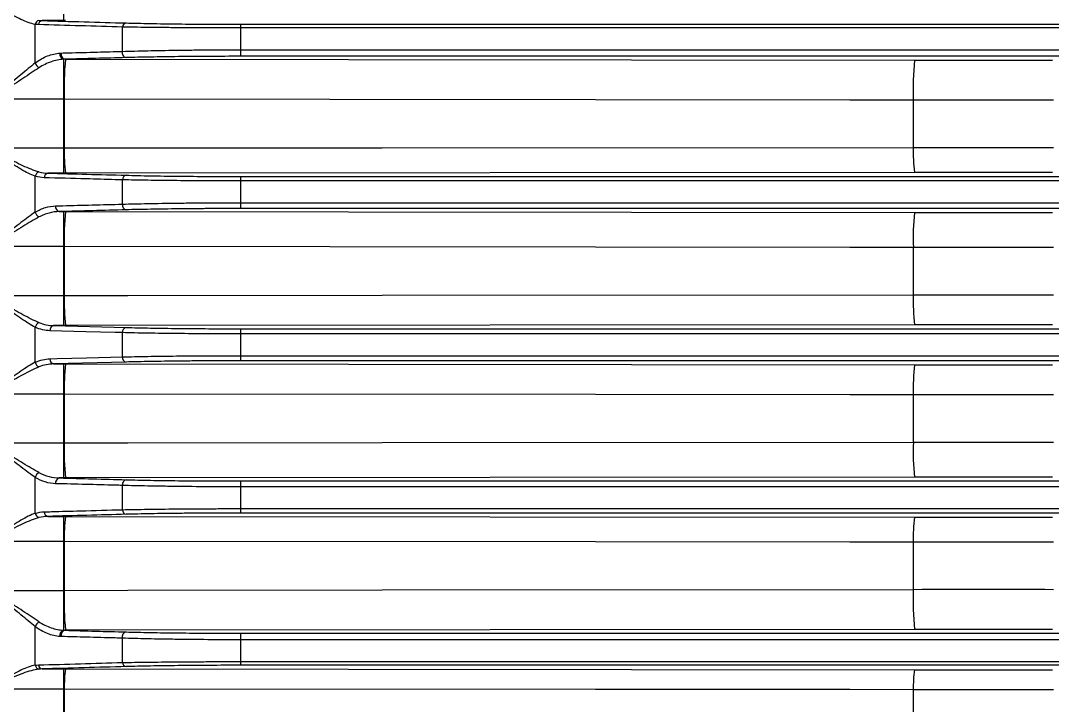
# Paper-space layout '_Back' of a CAD drawing. Header units: inches. Extents: x -13.8 to 10.2, y -6.3 to 9.3.
# Drawn here: x -5.75 to 0.41, y -2.16 to 1.94 of the extents above; entities that cross this region are included whole.
import ezdxf

# ---------------------------------------------------------------- set-up
doc = ezdxf.new("R2010")
doc.units = ezdxf.units.IN
doc.header["$MEASUREMENT"] = 0

psp = doc.layouts.new('_Back')

# ---------------------------------------------------------------- linework, layer by layer
at = {"color": 7, "linetype": 'Continuous', "lineweight": 25}
for p, q in [((-5.4972, 2.6124), (-5.4972, 1.9381)), ((-5.6663, 1.6853), (-5.6663, 1.9158)), ((-5.4972, 1.9381), (-5.6253, 1.9381)), ((-4.4384, 1.7247), (-4.4384, 1.9163)), ((-4.4384, 1.9163), (4.4384, 1.9163)), ((-5.1455, 1.7541), (-5.1455, 1.8997)), ((4.4384, 1.8942), (-4.4384, 1.8942)), ((-4.4384, 1.7639), (4.4384, 1.7639)), ((-5.4972, 1.7068), (-5.4972, 1.026)), ((-5.4862, 1.7071), (-0.4122, 1.7023)), ((4.4384, 1.7247), (-4.4384, 1.7247)), ((-5.4972, 1.4683), (-5.844, 1.4683)), ((-5.4928, 1.4683), (-5.4928, 1.1768)), ((-0.4188, 1.4622), (-0.4188, 1.1802)), ((-5.844, 1.1768), (-5.4972, 1.1768)), ((-5.6663, 0.7928), (-5.6663, 1.0075)), ((-5.4972, 1.026), (-5.591, 1.026)), ((-0.4122, 1.0308), (-5.4862, 1.026)), ((-4.4384, 0.8144), (-4.4384, 1.006)), ((-4.4384, 1.006), (4.4384, 1.006)), ((-5.1455, 0.8409), (-5.1455, 0.986)), ((4.4384, 0.9796), (-4.4384, 0.9796)), ((-4.4384, 0.8494), (4.4384, 0.8494)), ((4.4384, 0.8144), (-4.4384, 0.8144)), ((-5.5227, 0.7965), (-5.4972, 0.7965)), ((-5.4972, 0.7965), (-5.4972, 0.1146)), ((-5.4862, 0.7965), (-0.4122, 0.7918)), ((-5.4972, 0.587), (-5.844, 0.587)), ((-5.4928, 0.587), (-5.4928, 0.2947)), ((-0.4188, 0.5819), (-0.4188, 0.2989)), ((-5.844, 0.2947), (-5.4972, 0.2947)), ((-5.6663, -0.1047), (-5.6663, 0.1047)), ((-5.5568, 0.1146), (-5.1236, 0.1032)), ((-5.4972, 0.1146), (-5.5568, 0.1146)), ((-0.4122, 0.1192), (-5.4862, 0.1146)), ((-5.1455, -0.0725), (-5.1455, 0.0725)), ((-4.4384, -0.0958), (-4.4384, 0.0958)), ((-4.4384, 0.0958), (4.4384, 0.0958)), ((4.4384, 0.0651), (-4.4384, 0.0651)), ((-5.1236, -0.1032), (-5.5568, -0.1146)), ((-5.5568, -0.1146), (-5.4972, -0.1146)), ((-5.4972, -0.1146), (-5.4972, -0.7965)), ((-5.4862, -0.1146), (-0.4122, -0.1192)), ((-4.4384, -0.0651), (4.4384, -0.0651)), ((4.4384, -0.0958), (-4.4384, -0.0958)), ((-5.4972, -0.2947), (-5.844, -0.2947)), ((-5.4928, -0.2947), (-5.4928, -0.587)), ((-0.4188, -0.2989), (-0.4188, -0.5819)), ((-5.844, -0.587), (-5.4972, -0.587)), ((-5.6663, -1.0075), (-5.6663, -0.7928)), ((-5.4972, -0.7965), (-5.5227, -0.7965)), ((-0.4122, -0.7918), (-5.4862, -0.7965)), ((-5.1455, -0.986), (-5.1455, -0.8409)), ((-4.4384, -1.006), (-4.4384, -0.8144)), ((-4.4384, -0.8144), (4.4384, -0.8144)), ((4.4384, -0.8494), (-4.4384, -0.8494)), ((-4.4384, -0.9796), (4.4384, -0.9796)), ((-5.591, -1.026), (-5.4972, -1.026)), ((-5.4972, -1.026), (-5.4972, -1.7068)), ((-5.4862, -1.026), (-0.4122, -1.0308)), ((4.4384, -1.006), (-4.4384, -1.006)), ((-5.4972, -1.1768), (-5.844, -1.1768)), ((-5.4928, -1.1768), (-5.4928, -1.4683)), ((-0.4188, -1.1802), (-0.4188, -1.4622)), ((-5.844, -1.4683), (-5.4972, -1.4683)), ((-5.6663, -1.9158), (-5.6663, -1.6853)), ((-0.4122, -1.7023), (-5.4862, -1.7071)), ((-4.4384, -1.9163), (-4.4384, -1.7247)), ((-4.4384, -1.7247), (4.4384, -1.7247)), ((-5.1455, -1.8997), (-5.1455, -1.7541)), ((4.4384, -1.7639), (-4.4384, -1.7639)), ((-4.4384, -1.8942), (4.4384, -1.8942)), ((-5.6253, -1.9381), (-5.4972, -1.9381)), ((-5.4972, -1.9381), (-5.4972, -3.2765)), ((-5.4862, -1.9381), (-0.4122, -1.9431)), ((4.4384, -1.9163), (-4.4384, -1.9163)), ((-5.4972, -2.0594), (-5.844, -2.0594)), ((-5.4928, -2.0595), (-5.4928, -3.2769)), ((-0.4188, -2.0622), (-0.4188, -2.3129))]:
    psp.add_line(p, q, dxfattribs=at)
at = {"color": 7, "linetype": 'Continuous', "lineweight": 25, "flags": 128}
for points in [[(-0.4188, 1.4622), (-0.7985, 1.4626), (-2.3176, 1.4645), (-5.4928, 1.4683)], [(-5.4928, 1.1768), (-5.1131, 1.1771), (-3.594, 1.1781), (-0.4188, 1.1802)], [(-0.4188, 0.5819), (-0.7986, 0.5823), (-2.3176, 0.5838), (-5.4928, 0.587)], [(-5.4928, 0.2947), (-5.1131, 0.295), (-3.594, 0.2963), (-0.4188, 0.2989)], [(-5.1455, 0.0725), (-5.1893, 0.0736), (-5.3646, 0.0782), (-5.5787, 0.0839)], [(-5.5787, -0.0839), (-5.5349, -0.0827), (-5.3596, -0.0781), (-5.1455, -0.0725)], [(-0.4188, -0.2989), (-0.7986, -0.2986), (-2.3176, -0.2973), (-5.4928, -0.2947)], [(-5.4928, -0.587), (-5.1131, -0.5866), (-3.594, -0.5851), (-0.4188, -0.5819)], [(-0.4188, -1.1802), (-0.7985, -1.18), (-2.3176, -1.1789), (-5.4928, -1.1768)], [(-5.4928, -1.4683), (-5.1131, -1.4679), (-3.594, -1.466), (-0.4188, -1.4622)], [(-0.4188, -2.0622), (-0.7985, -2.062), (-2.3174, -2.0612), (-5.4928, -2.0595)]]:
    psp.add_lwpolyline(points, dxfattribs=at)
at = {"color": 7, "linetype": 'Continuous', "lineweight": 25}
for centre, radius, start, end in [((-5.6381, 1.9116), 0.0285, 102.73107, 171.38922), ((-5.6212, 1.9123), 0.0261, 99.0628, 175.64189), ((-5.1193, 1.8982), 0.0263, 99.43289, 176.73819), ((-5.4887, 1.7369), 0.0313, 166.61758, 254.20832), ((-5.4814, 1.7365), 0.0303, 164.73497, 256.02437), ((-5.1163, 1.7463), 0.0302, 165.17341, 256.03804), ((-5.616, 1.7004), 0.0525, 196.77629, 237.31948), ((-3.6149, 1.5357), 1.8792, 174.76503, 182.05394), ((1.4685, 1.5302), 1.8885, 174.77146, 182.06546), ((-4.4514, 1.1471), 1.0419, 178.36511, 186.67155), ((0.6082, 1.1509), 1.0274, 178.36783, 186.71504), ((-5.6329, 1.0015), 0.034, 109.80643, 169.88479), ((-5.5859, 0.9994), 0.0271, 100.99782, 181.39411), ((-5.1183, 0.9869), 0.0272, 101.15824, 181.88463), ((-5.5158, 0.825), 0.0293, 169.08099, 256.45523), ((-5.1167, 0.8354), 0.0293, 169.28718, 256.49068), ((-5.6219, 0.804), 0.0458, 194.1509, 240.586), ((-3.8541, 0.64), 1.6396, 174.52255, 181.85123), ((1.2241, 0.6351), 1.6437, 174.5278, 181.85377), ((-4.1426, 0.2542), 1.3508, 178.28276, 185.93374), ((0.9267, 0.2586), 1.3461, 178.28442, 185.94284), ((-5.6275, 0.0965), 0.0397, 115.22089, 168.02973), ((-5.5507, 0.087), 0.0282, 102.52209, 186.38397), ((-5.1174, 0.0757), 0.0282, 102.54504, 186.46824), ((-5.6275, -0.0965), 0.0397, 191.97027, 244.77911), ((-5.5507, -0.087), 0.0282, 173.61603, 257.47791), ((-4.1426, -0.2542), 1.3508, 174.06626, 181.71724), ((-5.1174, -0.0757), 0.0282, 173.53176, 257.45496), ((0.9267, -0.2586), 1.3461, 174.05716, 181.71558), ((-3.8541, -0.64), 1.6396, 178.14877, 185.47745), ((1.2241, -0.6351), 1.6437, 178.14623, 185.4722), ((-5.6219, -0.804), 0.0458, 119.414, 165.8491), ((-5.5158, -0.825), 0.0293, 103.54477, 190.91901), ((-5.1167, -0.8354), 0.0293, 103.50932, 190.71282), ((-5.1183, -0.9869), 0.0272, 178.11537, 258.84176), ((-5.6329, -1.0015), 0.034, 190.11521, 250.19357), ((-5.5859, -0.9994), 0.0271, 178.60589, 259.00218), ((-4.4514, -1.1471), 1.0419, 173.32845, 181.63489), ((0.6082, -1.1509), 1.0274, 173.28496, 181.63217), ((-3.6149, -1.5357), 1.8792, 177.94606, 185.23497), ((1.4685, -1.5302), 1.8885, 177.93454, 185.22854), ((-5.616, -1.7004), 0.0525, 122.68052, 163.22371), ((-5.4887, -1.7369), 0.0313, 105.79168, 193.38242), ((-5.4814, -1.7365), 0.0303, 103.97563, 195.26503), ((-5.1163, -1.7463), 0.0302, 103.96196, 194.82659), ((-5.1193, -1.8982), 0.0263, 183.26181, 260.56711), ((-5.6381, -1.9116), 0.0285, 188.61078, 257.26893), ((-5.6212, -1.9123), 0.0261, 184.35811, 260.9372), ((-4.7551, -2.0389), 0.738, 172.14869, 181.5978), ((0.2961, -2.0423), 0.7152, 172.02962, 181.59679)]:
    psp.add_arc(centre, radius, start, end, dxfattribs=at)
for points, knots in [([(-5.6663, 1.9158), (-5.6798, 1.9182), (-5.6936, 1.9221), (-5.7222, 1.9322), (-5.7369, 1.9384), (-5.767, 1.9528), (-5.7823, 1.9608), (-5.813, 1.9781), (-5.8284, 1.9874), (-5.844, 1.9972)], [0, 0, 0, 0, 0.25, 0.25, 0.5, 0.5, 0.75, 0.75, 1, 1, 1, 1]), ([(-5.1236, 1.9241), (-5.0792, 1.9229), (-5.031, 1.9218), (-4.953, 1.9204), (-4.9261, 1.9199), (-4.8842, 1.9193), (-4.8699, 1.9191), (-4.8411, 1.9187), (-4.8266, 1.9185), (-4.7534, 1.9177), (-4.6928, 1.9172), (-4.599, 1.9167), (-4.5671, 1.9165), (-4.5029, 1.9163), (-4.4707, 1.9163), (-4.4384, 1.9163)], [0, 0, 0, 0, 0.25, 0.25, 0.375, 0.375, 0.4375, 0.4375, 0.5, 0.5, 0.75, 0.75, 0.875, 0.875, 1, 1, 1, 1]), ([(-4.4384, 1.8942), (-4.4716, 1.8942), (-4.5047, 1.8942), (-4.5707, 1.8943), (-4.6035, 1.8944), (-4.7001, 1.8948), (-4.7624, 1.8952), (-4.8528, 1.8959), (-4.8826, 1.8961), (-4.9404, 1.8967), (-4.9683, 1.8971), (-5.0225, 1.8977), (-5.0487, 1.8981), (-5.0987, 1.8989), (-5.1226, 1.8993), (-5.1455, 1.8997)], [0, 0, 0, 0, 0.125, 0.125, 0.25, 0.25, 0.5, 0.5, 0.625, 0.625, 0.75, 0.75, 0.875, 0.875, 1, 1, 1, 1]), ([(-5.6663, 1.6853), (-5.6545, 1.6943), (-5.6424, 1.7022), (-5.6179, 1.7161), (-5.6055, 1.722), (-5.5685, 1.7366), (-5.5438, 1.7424), (-5.5191, 1.7441)], [0, 0, 0, 0, 0.25, 0.25, 0.5, 0.5, 1, 1, 1, 1]), ([(-5.5106, 1.7445), (-5.4963, 1.7449), (-5.482, 1.7453), (-5.4676, 1.7456), (-5.4102, 1.7471), (-5.3528, 1.7486), (-5.2954, 1.7501), (-5.2455, 1.7515), (-5.1955, 1.7528), (-5.1455, 1.7541)], [0, 0, 0, 0, 0.0015748, 0.0015748, 0.0015748, 0.007874, 0.007874, 0.007874, 0.01335208, 0.01335208, 0.01335208, 0.01335208]), ([(-5.1455, 1.7541), (-5.1225, 1.7548), (-5.0984, 1.7556), (-5.048, 1.757), (-5.0217, 1.7576), (-4.9407, 1.7595), (-4.8837, 1.7605), (-4.7933, 1.7618), (-4.7622, 1.7621), (-4.6993, 1.7628), (-4.6674, 1.763), (-4.6027, 1.7635), (-4.57, 1.7636), (-4.5044, 1.7639), (-4.4715, 1.7639), (-4.4384, 1.7639)], [0, 0, 0, 0, 0.125, 0.125, 0.25, 0.25, 0.5, 0.5, 0.625, 0.625, 0.75, 0.75, 0.875, 0.875, 1, 1, 1, 1]), ([(-5.6663, 1.6853), (-5.6798, 1.6745), (-5.6936, 1.6631), (-5.7222, 1.6396), (-5.7369, 1.6273), (-5.767, 1.6024), (-5.7823, 1.5897), (-5.813, 1.5645), (-5.8284, 1.552), (-5.844, 1.5394)], [0, 0, 0, 0, 0.25, 0.25, 0.5, 0.5, 0.75, 0.75, 1, 1, 1, 1]), ([(-5.4972, 1.7068), (-5.5219, 1.7053), (-5.5465, 1.7003), (-5.5835, 1.6878), (-5.5959, 1.6827), (-5.6204, 1.6708), (-5.6325, 1.664), (-5.6444, 1.6562)], [0, 0, 0, 0, 0.5, 0.5, 0.75, 0.75, 1, 1, 1, 1]), ([(-4.4384, 1.7247), (-4.5027, 1.7247), (-4.5659, 1.7245), (-4.6591, 1.724), (-4.6899, 1.7238), (-4.7357, 1.7234), (-4.7509, 1.7233), (-4.781, 1.723), (-4.7959, 1.7228), (-4.8691, 1.722), (-4.9246, 1.7212), (-5.0033, 1.7198), (-5.0288, 1.7193), (-5.0778, 1.7182), (-5.1012, 1.7176), (-5.1236, 1.717)], [0, 0, 0, 0, 0.25, 0.25, 0.375, 0.375, 0.4375, 0.4375, 0.5, 0.5, 0.75, 0.75, 0.875, 0.875, 1, 1, 1, 1]), ([(-5.6444, 1.6562), (-5.6595, 1.6463), (-5.6752, 1.6359), (-5.7074, 1.6144), (-5.7239, 1.6033), (-5.7747, 1.5695), (-5.8091, 1.5469), (-5.844, 1.5246)], [0, 0, 0, 0, 0.25, 0.25, 0.5, 0.5, 1, 1, 1, 1]), ([(-5.6444, 1.0335), (-5.6595, 1.0375), (-5.6752, 1.0428), (-5.7074, 1.0553), (-5.7239, 1.0625), (-5.7747, 1.0861), (-5.8091, 1.1042), (-5.844, 1.1237)], [0, 0, 0, 0, 0.25, 0.25, 0.5, 0.5, 1, 1, 1, 1]), ([(-5.6663, 1.0075), (-5.6798, 1.0122), (-5.6936, 1.0183), (-5.7222, 1.0325), (-5.7369, 1.0406), (-5.767, 1.0584), (-5.7823, 1.068), (-5.813, 1.0882), (-5.8284, 1.0987), (-5.844, 1.1097)], [0, 0, 0, 0, 0.25, 0.25, 0.5, 0.5, 0.75, 0.75, 1, 1, 1, 1]), ([(-5.1455, 0.986), (-5.16, 0.9864), (-5.1745, 0.9868), (-5.189, 0.9872), (-5.2469, 0.9888), (-5.3049, 0.9903), (-5.3628, 0.9919), (-5.4462, 0.9942), (-5.5296, 0.9965), (-5.613, 0.9988)], [0, 0, 0, 0, 0.0015748, 0.0015748, 0.0015748, 0.007874, 0.007874, 0.007874, 0.01694689, 0.01694689, 0.01694689, 0.01694689]), ([(-5.1236, 1.0136), (-5.0786, 1.0124), (-5.0299, 1.0113), (-4.9515, 1.0099), (-4.9244, 1.0095), (-4.8684, 1.0087), (-4.8394, 1.0083), (-4.7515, 1.0073), (-4.6911, 1.0069), (-4.5978, 1.0064), (-4.5662, 1.0062), (-4.5024, 1.0061), (-4.4705, 1.006), (-4.4384, 1.006)], [0, 0, 0, 0, 0.25, 0.25, 0.375, 0.375, 0.5, 0.5, 0.75, 0.75, 0.875, 0.875, 1, 1, 1, 1]), ([(-4.4384, 0.9796), (-4.4714, 0.9796), (-4.5043, 0.9797), (-4.5699, 0.9798), (-4.6024, 0.9799), (-4.6984, 0.9803), (-4.7605, 0.9807), (-4.851, 0.9816), (-4.8809, 0.9819), (-4.9387, 0.9825), (-4.9668, 0.9829), (-5.0212, 0.9837), (-5.0476, 0.9841), (-5.0981, 0.985), (-5.1223, 0.9855), (-5.1455, 0.986)], [0, 0, 0, 0, 0.125, 0.125, 0.25, 0.25, 0.5, 0.5, 0.625, 0.625, 0.75, 0.75, 0.875, 0.875, 1, 1, 1, 1]), ([(-5.6663, 0.7928), (-5.6565, 0.799), (-5.6465, 0.8043), (-5.6263, 0.8135), (-5.6162, 0.8173), (-5.5858, 0.8266), (-5.5653, 0.83), (-5.5446, 0.8305)], [0, 0, 0, 0, 0.25, 0.25, 0.5, 0.5, 1, 1, 1, 1]), ([(-5.5446, 0.8305), (-5.53, 0.8309), (-5.5155, 0.8313), (-5.5009, 0.8317), (-5.4426, 0.8332), (-5.3844, 0.8347), (-5.3261, 0.8362), (-5.2659, 0.8378), (-5.2057, 0.8393), (-5.1455, 0.8409)], [0, 0, 0, 0, 0.0015748, 0.0015748, 0.0015748, 0.007874, 0.007874, 0.007874, 0.01438061, 0.01438061, 0.01438061, 0.01438061]), ([(-5.1455, 0.8409), (-5.1223, 0.8416), (-5.098, 0.8422), (-5.0472, 0.8434), (-5.0209, 0.844), (-4.9397, 0.8456), (-4.8825, 0.8465), (-4.7921, 0.8475), (-4.7611, 0.8479), (-4.6983, 0.8484), (-4.6665, 0.8487), (-4.6021, 0.849), (-4.5695, 0.8492), (-4.5041, 0.8494), (-4.4713, 0.8494), (-4.4384, 0.8494)], [0, 0, 0, 0, 0.125, 0.125, 0.25, 0.25, 0.5, 0.5, 0.625, 0.625, 0.75, 0.75, 0.875, 0.875, 1, 1, 1, 1]), ([(-4.4384, 0.8144), (-4.5024, 0.8144), (-4.5653, 0.8143), (-4.6582, 0.8138), (-4.6889, 0.8136), (-4.7498, 0.8131), (-4.78, 0.8128), (-4.8679, 0.8119), (-4.9235, 0.8111), (-5.0024, 0.8097), (-5.028, 0.8092), (-5.0774, 0.8081), (-5.101, 0.8076), (-5.1236, 0.807)], [0, 0, 0, 0, 0.25, 0.25, 0.375, 0.375, 0.5, 0.5, 0.75, 0.75, 0.875, 0.875, 1, 1, 1, 1]), ([(-5.6663, 0.7928), (-5.6798, 0.7839), (-5.6936, 0.7741), (-5.7222, 0.7532), (-5.7369, 0.7421), (-5.767, 0.719), (-5.7823, 0.707), (-5.813, 0.683), (-5.8284, 0.6708), (-5.844, 0.6585)], [0, 0, 0, 0, 0.25, 0.25, 0.5, 0.5, 0.75, 0.75, 1, 1, 1, 1]), ([(-5.6444, 0.7641), (-5.6595, 0.756), (-5.6752, 0.7471), (-5.7074, 0.7282), (-5.7239, 0.7182), (-5.7747, 0.6871), (-5.8091, 0.6654), (-5.844, 0.6436)], [0, 0, 0, 0, 0.25, 0.25, 0.5, 0.5, 1, 1, 1, 1]), ([(-5.5227, 0.7965), (-5.5433, 0.796), (-5.5638, 0.7931), (-5.5942, 0.7851), (-5.6043, 0.7818), (-5.6245, 0.774), (-5.6345, 0.7694), (-5.6444, 0.7641)], [0, 0, 0, 0, 0.5, 0.5, 0.75, 0.75, 1, 1, 1, 1]), ([(-5.6444, 0.1324), (-5.6595, 0.1386), (-5.6752, 0.1458), (-5.7074, 0.1617), (-5.7239, 0.1704), (-5.7747, 0.1981), (-5.8091, 0.2182), (-5.844, 0.2392)], [0, 0, 0, 0, 0.25, 0.25, 0.5, 0.5, 1, 1, 1, 1]), ([(-5.6663, 0.1047), (-5.6798, 0.1117), (-5.6936, 0.1197), (-5.7222, 0.1375), (-5.7369, 0.1472), (-5.767, 0.168), (-5.7823, 0.1789), (-5.813, 0.2013), (-5.8284, 0.2128), (-5.844, 0.2245)], [0, 0, 0, 0, 0.25, 0.25, 0.5, 0.5, 0.75, 0.75, 1, 1, 1, 1]), ([(-5.6444, 0.1324), (-5.6301, 0.1266), (-5.6157, 0.1224), (-5.5865, 0.1165), (-5.5717, 0.1149), (-5.5568, 0.1146)], [0, 0, 0, 0, 0.5, 0.5, 1, 1, 1, 1]), ([(-5.5787, 0.0839), (-5.5937, 0.0843), (-5.6085, 0.0862), (-5.6377, 0.0931), (-5.6521, 0.098), (-5.6663, 0.1047)], [0, 0, 0, 0, 0.5, 0.5, 1, 1, 1, 1]), ([(-4.4384, 0.0651), (-4.4713, 0.0651), (-4.5041, 0.0651), (-4.5695, 0.0653), (-4.602, 0.0654), (-4.6977, 0.0659), (-4.7598, 0.0664), (-4.8503, 0.0673), (-4.8802, 0.0677), (-4.938, 0.0685), (-4.9661, 0.0689), (-5.0207, 0.0698), (-5.0472, 0.0703), (-5.0979, 0.0713), (-5.1222, 0.0719), (-5.1455, 0.0725)], [0, 0, 0, 0, 0.125, 0.125, 0.25, 0.25, 0.5, 0.5, 0.625, 0.625, 0.75, 0.75, 0.875, 0.875, 1, 1, 1, 1]), ([(-5.1236, 0.1032), (-5.0784, 0.102), (-5.0295, 0.101), (-4.9508, 0.0996), (-4.9237, 0.0992), (-4.8677, 0.0984), (-4.8387, 0.098), (-4.7508, 0.0971), (-4.6904, 0.0966), (-4.5974, 0.0961), (-4.5659, 0.096), (-4.5023, 0.0958), (-4.4704, 0.0958), (-4.4384, 0.0958)], [0, 0, 0, 0, 0.25, 0.25, 0.375, 0.375, 0.5, 0.5, 0.75, 0.75, 0.875, 0.875, 1, 1, 1, 1]), ([(-5.6663, -0.1047), (-5.6798, -0.1117), (-5.6936, -0.1197), (-5.7222, -0.1375), (-5.7369, -0.1472), (-5.767, -0.168), (-5.7823, -0.1789), (-5.813, -0.2013), (-5.8284, -0.2128), (-5.844, -0.2245)], [0, 0, 0, 0, 0.25, 0.25, 0.5, 0.5, 0.75, 0.75, 1, 1, 1, 1]), ([(-5.6663, -0.1047), (-5.6521, -0.098), (-5.6377, -0.0931), (-5.6085, -0.0862), (-5.5937, -0.0843), (-5.5787, -0.0839)], [0, 0, 0, 0, 0.5, 0.5, 1, 1, 1, 1]), ([(-5.5568, -0.1146), (-5.5717, -0.1149), (-5.5865, -0.1165), (-5.6157, -0.1224), (-5.6301, -0.1266), (-5.6444, -0.1324)], [0, 0, 0, 0, 0.5, 0.5, 1, 1, 1, 1]), ([(-5.1455, -0.0725), (-5.1222, -0.0719), (-5.0979, -0.0713), (-5.0471, -0.0703), (-5.0207, -0.0698), (-4.9395, -0.0684), (-4.8823, -0.0677), (-4.7919, -0.0667), (-4.7609, -0.0664), (-4.6981, -0.0659), (-4.6663, -0.0657), (-4.602, -0.0654), (-4.5694, -0.0653), (-4.5041, -0.0651), (-4.4713, -0.0651), (-4.4384, -0.0651)], [0, 0, 0, 0, 0.125, 0.125, 0.25, 0.25, 0.5, 0.5, 0.625, 0.625, 0.75, 0.75, 0.875, 0.875, 1, 1, 1, 1]), ([(-4.4384, -0.0958), (-4.5023, -0.0958), (-4.5652, -0.0959), (-4.658, -0.0964), (-4.6887, -0.0966), (-4.7495, -0.0971), (-4.7798, -0.0974), (-4.8677, -0.0983), (-4.9233, -0.0991), (-5.0023, -0.1005), (-5.0279, -0.101), (-5.0773, -0.1021), (-5.101, -0.1026), (-5.1236, -0.1032)], [0, 0, 0, 0, 0.25, 0.25, 0.375, 0.375, 0.5, 0.5, 0.75, 0.75, 0.875, 0.875, 1, 1, 1, 1]), ([(-5.6444, -0.1324), (-5.6595, -0.1386), (-5.6752, -0.1458), (-5.7074, -0.1617), (-5.7239, -0.1704), (-5.7747, -0.1981), (-5.8091, -0.2182), (-5.844, -0.2392)], [0, 0, 0, 0, 0.25, 0.25, 0.5, 0.5, 1, 1, 1, 1]), ([(-5.6444, -0.7641), (-5.6595, -0.756), (-5.6752, -0.7471), (-5.7074, -0.7282), (-5.7239, -0.7182), (-5.7747, -0.6871), (-5.8091, -0.6654), (-5.844, -0.6436)], [0, 0, 0, 0, 0.25, 0.25, 0.5, 0.5, 1, 1, 1, 1]), ([(-5.6663, -0.7928), (-5.6798, -0.7839), (-5.6936, -0.7741), (-5.7222, -0.7532), (-5.7369, -0.7421), (-5.767, -0.719), (-5.7823, -0.707), (-5.813, -0.683), (-5.8284, -0.6708), (-5.844, -0.6585)], [0, 0, 0, 0, 0.25, 0.25, 0.5, 0.5, 0.75, 0.75, 1, 1, 1, 1]), ([(-5.5446, -0.8305), (-5.5653, -0.83), (-5.586, -0.8265), (-5.6267, -0.814), (-5.6467, -0.8051), (-5.6663, -0.7928)], [0, 0, 0, 0, 0.5, 0.5, 1, 1, 1, 1]), ([(-5.6444, -0.7641), (-5.6247, -0.7747), (-5.6046, -0.7824), (-5.564, -0.793), (-5.5433, -0.796), (-5.5227, -0.7965)], [0, 0, 0, 0, 0.5, 0.5, 1, 1, 1, 1]), ([(-5.1455, -0.8409), (-5.1601, -0.8405), (-5.1746, -0.8401), (-5.1892, -0.8397), (-5.2475, -0.8382), (-5.3058, -0.8367), (-5.364, -0.8352), (-5.4242, -0.8336), (-5.4844, -0.8321), (-5.5446, -0.8305)], [0, 0, 0, 0, 0.0015748, 0.0015748, 0.0015748, 0.007874, 0.007874, 0.007874, 0.01438061, 0.01438061, 0.01438061, 0.01438061]), ([(-4.4384, -0.8494), (-4.4713, -0.8494), (-4.5042, -0.8494), (-4.5696, -0.8492), (-4.6021, -0.849), (-4.6979, -0.8485), (-4.76, -0.8479), (-4.8505, -0.8468), (-4.8804, -0.8464), (-4.9382, -0.8455), (-4.9663, -0.845), (-5.0209, -0.844), (-5.0473, -0.8434), (-5.098, -0.8422), (-5.1223, -0.8416), (-5.1455, -0.8409)], [0, 0, 0, 0, 0.125, 0.125, 0.25, 0.25, 0.5, 0.5, 0.625, 0.625, 0.75, 0.75, 0.875, 0.875, 1, 1, 1, 1]), ([(-5.1236, -0.807), (-5.0784, -0.8082), (-5.0296, -0.8092), (-4.951, -0.8106), (-4.9239, -0.811), (-4.8679, -0.8118), (-4.8389, -0.8122), (-4.751, -0.8131), (-4.6906, -0.8136), (-4.5975, -0.8141), (-4.566, -0.8142), (-4.5023, -0.8144), (-4.4704, -0.8144), (-4.4384, -0.8144)], [0, 0, 0, 0, 0.25, 0.25, 0.375, 0.375, 0.5, 0.5, 0.75, 0.75, 0.875, 0.875, 1, 1, 1, 1]), ([(-5.613, -0.9988), (-5.5985, -0.9984), (-5.584, -0.998), (-5.5695, -0.9976), (-5.5117, -0.996), (-5.4538, -0.9944), (-5.3958, -0.9928), (-5.3124, -0.9905), (-5.229, -0.9883), (-5.1455, -0.986)], [0, 0, 0, 0, 0.0015748, 0.0015748, 0.0015748, 0.007874, 0.007874, 0.007874, 0.01694689, 0.01694689, 0.01694689, 0.01694689]), ([(-5.1455, -0.986), (-5.1224, -0.9855), (-5.0981, -0.985), (-5.0475, -0.9841), (-5.0212, -0.9837), (-4.9401, -0.9825), (-4.883, -0.9818), (-4.7926, -0.981), (-4.7615, -0.9808), (-4.6987, -0.9804), (-4.6668, -0.9802), (-4.6023, -0.9799), (-4.5697, -0.9798), (-4.5042, -0.9797), (-4.4714, -0.9796), (-4.4384, -0.9796)], [0, 0, 0, 0, 0.125, 0.125, 0.25, 0.25, 0.5, 0.5, 0.625, 0.625, 0.75, 0.75, 0.875, 0.875, 1, 1, 1, 1]), ([(-5.6663, -1.0075), (-5.6798, -1.0122), (-5.6936, -1.0183), (-5.7222, -1.0325), (-5.7369, -1.0406), (-5.767, -1.0584), (-5.7823, -1.068), (-5.813, -1.0882), (-5.8284, -1.0987), (-5.844, -1.1097)], [0, 0, 0, 0, 0.25, 0.25, 0.5, 0.5, 0.75, 0.75, 1, 1, 1, 1]), ([(-5.6444, -1.0335), (-5.6595, -1.0375), (-5.6752, -1.0428), (-5.7074, -1.0553), (-5.7239, -1.0625), (-5.7747, -1.0861), (-5.8091, -1.1042), (-5.844, -1.1237)], [0, 0, 0, 0, 0.25, 0.25, 0.5, 0.5, 1, 1, 1, 1]), ([(-4.4384, -1.006), (-4.5025, -1.006), (-4.5656, -1.0062), (-4.6586, -1.0067), (-4.6893, -1.0069), (-4.7502, -1.0074), (-4.7805, -1.0077), (-4.8684, -1.0086), (-4.9239, -1.0094), (-5.0028, -1.0108), (-5.0283, -1.0113), (-5.0775, -1.0124), (-5.1011, -1.013), (-5.1236, -1.0136)], [0, 0, 0, 0, 0.25, 0.25, 0.375, 0.375, 0.5, 0.5, 0.75, 0.75, 0.875, 0.875, 1, 1, 1, 1]), ([(-5.6444, -1.6562), (-5.6595, -1.6463), (-5.6752, -1.6359), (-5.7074, -1.6144), (-5.7239, -1.6033), (-5.7747, -1.5695), (-5.8091, -1.5469), (-5.844, -1.5246)], [0, 0, 0, 0, 0.25, 0.25, 0.5, 0.5, 1, 1, 1, 1]), ([(-5.6663, -1.6853), (-5.6798, -1.6745), (-5.6936, -1.6631), (-5.7222, -1.6396), (-5.7369, -1.6273), (-5.767, -1.6024), (-5.7823, -1.5897), (-5.813, -1.5645), (-5.8284, -1.552), (-5.844, -1.5394)], [0, 0, 0, 0, 0.25, 0.25, 0.5, 0.5, 0.75, 0.75, 1, 1, 1, 1]), ([(-5.6444, -1.6562), (-5.6206, -1.6718), (-5.5963, -1.6834), (-5.5593, -1.696), (-5.5468, -1.6994), (-5.5219, -1.7044), (-5.5095, -1.706), (-5.4972, -1.7068)], [0, 0, 0, 0, 0.5, 0.5, 0.75, 0.75, 1, 1, 1, 1]), ([(-5.5191, -1.7441), (-5.5314, -1.7433), (-5.5439, -1.7414), (-5.5688, -1.7355), (-5.5813, -1.7316), (-5.6184, -1.7168), (-5.6426, -1.7033), (-5.6663, -1.6853)], [0, 0, 0, 0, 0.25, 0.25, 0.5, 0.5, 1, 1, 1, 1]), ([(-5.1236, -1.717), (-5.0788, -1.7182), (-5.0304, -1.7193), (-4.9521, -1.7207), (-4.9251, -1.7212), (-4.8692, -1.722), (-4.8402, -1.7223), (-4.7523, -1.7233), (-4.6918, -1.7238), (-4.5983, -1.7243), (-4.5666, -1.7245), (-4.5026, -1.7246), (-4.4706, -1.7247), (-4.4384, -1.7247)], [0, 0, 0, 0, 0.25, 0.25, 0.375, 0.375, 0.5, 0.5, 0.75, 0.75, 0.875, 0.875, 1, 1, 1, 1]), ([(-5.1455, -1.7541), (-5.1599, -1.7537), (-5.1742, -1.7533), (-5.1886, -1.7529), (-5.2461, -1.7514), (-5.3035, -1.7499), (-5.3609, -1.7484), (-5.4109, -1.7471), (-5.4608, -1.7458), (-5.5106, -1.7445)], [0, 0, 0, 0, 0.0015748, 0.0015748, 0.0015748, 0.007874, 0.007874, 0.007874, 0.01335208, 0.01335208, 0.01335208, 0.01335208]), ([(-4.4384, -1.7639), (-4.4715, -1.7639), (-4.5045, -1.7639), (-4.5702, -1.7636), (-4.6029, -1.7635), (-4.6991, -1.7628), (-4.7613, -1.7622), (-4.8518, -1.7609), (-4.8816, -1.7605), (-4.9394, -1.7594), (-4.9674, -1.7589), (-5.0218, -1.7576), (-5.0481, -1.757), (-5.0984, -1.7556), (-5.1225, -1.7548), (-5.1455, -1.7541)], [0, 0, 0, 0, 0.125, 0.125, 0.25, 0.25, 0.5, 0.5, 0.625, 0.625, 0.75, 0.75, 0.875, 0.875, 1, 1, 1, 1]), ([(-5.1455, -1.8997), (-5.1226, -1.8993), (-5.0987, -1.8989), (-5.0486, -1.8981), (-5.0224, -1.8977), (-4.9416, -1.8967), (-4.8846, -1.8961), (-4.7943, -1.8954), (-4.7633, -1.8952), (-4.7002, -1.8948), (-4.6682, -1.8947), (-4.6033, -1.8944), (-4.5704, -1.8943), (-4.5047, -1.8942), (-4.4716, -1.8942), (-4.4384, -1.8942)], [0, 0, 0, 0, 0.125, 0.125, 0.25, 0.25, 0.5, 0.5, 0.625, 0.625, 0.75, 0.75, 0.875, 0.875, 1, 1, 1, 1]), ([(-5.6663, -1.9158), (-5.6798, -1.9182), (-5.6936, -1.9221), (-5.7222, -1.9322), (-5.7369, -1.9384), (-5.767, -1.9528), (-5.7823, -1.9608), (-5.813, -1.9781), (-5.8284, -1.9874), (-5.844, -1.9972)], [0, 0, 0, 0, 0.25, 0.25, 0.5, 0.5, 0.75, 0.75, 1, 1, 1, 1]), ([(-5.6444, -1.9394), (-5.6595, -1.9411), (-5.6752, -1.9444), (-5.7074, -1.953), (-5.7239, -1.9584), (-5.7747, -1.9772), (-5.8091, -1.9928), (-5.844, -2.0102)], [0, 0, 0, 0, 0.25, 0.25, 0.5, 0.5, 1, 1, 1, 1]), ([(-4.4384, -1.9163), (-4.503, -1.9163), (-4.5664, -1.9165), (-4.6599, -1.917), (-4.6908, -1.9172), (-4.7367, -1.9176), (-4.752, -1.9177), (-4.7821, -1.918), (-4.7969, -1.9182), (-4.8701, -1.919), (-4.9255, -1.9199), (-5.004, -1.9213), (-5.0295, -1.9218), (-5.0781, -1.9229), (-5.1014, -1.9235), (-5.1236, -1.9241)], [0, 0, 0, 0, 0.25, 0.25, 0.375, 0.375, 0.4375, 0.4375, 0.5, 0.5, 0.75, 0.75, 0.875, 0.875, 1, 1, 1, 1])]:
    psp.add_open_spline(points, degree=3, knots=knots, dxfattribs=at)
for points in [[(-5.6472, 1.9143), (-5.6537, 1.9145), (-5.66, 1.915), (-5.6663, 1.9158)], [(-5.1455, 1.8997), (-5.3132, 1.9045), (-5.4805, 1.9094), (-5.6472, 1.9143)], [(-5.6444, 1.9394), (-5.6381, 1.9387), (-5.6317, 1.9382), (-5.6253, 1.9381)], [(-5.6253, 1.9381), (-5.4586, 1.9334), (-5.2913, 1.9288), (-5.1236, 1.9241)], [(-5.4862, 1.9381), (-5.4899, 1.9381), (-5.4935, 1.9381), (-5.4972, 1.9381)], [(-5.5191, 1.7441), (-5.5163, 1.7443), (-5.5135, 1.7444), (-5.5106, 1.7445)], [(-5.4887, 1.7071), (-5.4915, 1.707), (-5.4944, 1.7069), (-5.4972, 1.7068)], [(-5.1236, 1.717), (-5.2454, 1.7137), (-5.3671, 1.7104), (-5.4887, 1.7071)], [(-5.4887, 1.7071), (-5.4879, 1.7071), (-5.487, 1.7071), (-5.4862, 1.7071)], [(-0.4122, 1.7023), (-0.1374, 1.7021), (0.1374, 1.7021), (0.4122, 1.7023)], [(-5.4928, 1.4683), (-5.4943, 1.4683), (-5.4957, 1.4683), (-5.4972, 1.4683)], [(0.4188, 1.4622), (0.1397, 1.4618), (-0.1397, 1.4618), (-0.4188, 1.4622)], [(-5.4972, 1.1768), (-5.4957, 1.1768), (-5.4943, 1.1768), (-5.4928, 1.1768)], [(-0.4188, 1.1802), (-0.1397, 1.1804), (0.1397, 1.1804), (0.4188, 1.1802)], [(-5.613, 0.9988), (-5.6311, 0.9993), (-5.6489, 1.0021), (-5.6663, 1.0075)], [(-5.6444, 1.0335), (-5.627, 1.0288), (-5.6092, 1.0264), (-5.591, 1.026)], [(-5.591, 1.026), (-5.4353, 1.0219), (-5.2795, 1.0177), (-5.1236, 1.0136)], [(-5.4862, 1.026), (-5.4899, 1.026), (-5.4935, 1.026), (-5.4972, 1.026)], [(0.4122, 1.0308), (0.1374, 1.0311), (-0.1374, 1.0311), (-0.4122, 1.0308)], [(-5.1236, 0.807), (-5.2566, 0.8035), (-5.3897, 0.8), (-5.5227, 0.7965)], [(-5.4972, 0.7965), (-5.4935, 0.7965), (-5.4899, 0.7965), (-5.4862, 0.7965)], [(-0.4122, 0.7918), (-0.1374, 0.7916), (0.1374, 0.7916), (0.4122, 0.7918)], [(-5.4928, 0.587), (-5.4943, 0.587), (-5.4957, 0.587), (-5.4972, 0.587)], [(0.4188, 0.5819), (0.1397, 0.5816), (-0.1397, 0.5816), (-0.4188, 0.5819)], [(-5.4972, 0.2947), (-5.4957, 0.2947), (-5.4943, 0.2947), (-5.4928, 0.2947)], [(-0.4188, 0.2989), (-0.1397, 0.2991), (0.1397, 0.2991), (0.4188, 0.2989)], [(-5.4862, 0.1146), (-5.4899, 0.1146), (-5.4935, 0.1146), (-5.4972, 0.1146)], [(0.4122, 0.1192), (0.1374, 0.1195), (-0.1374, 0.1195), (-0.4122, 0.1192)], [(-5.4972, -0.1146), (-5.4935, -0.1146), (-5.4899, -0.1146), (-5.4862, -0.1146)], [(-0.4122, -0.1192), (-0.1374, -0.1195), (0.1374, -0.1195), (0.4122, -0.1192)], [(-5.4928, -0.2947), (-5.4943, -0.2947), (-5.4957, -0.2947), (-5.4972, -0.2947)], [(0.4188, -0.2989), (0.1397, -0.2991), (-0.1397, -0.2991), (-0.4188, -0.2989)], [(-5.4972, -0.587), (-5.4957, -0.587), (-5.4943, -0.587), (-5.4928, -0.587)], [(-0.4188, -0.5819), (-0.1397, -0.5816), (0.1397, -0.5816), (0.4188, -0.5819)], [(-5.5227, -0.7965), (-5.3897, -0.8), (-5.2566, -0.8035), (-5.1236, -0.807)], [(-5.4862, -0.7965), (-5.4899, -0.7965), (-5.4935, -0.7965), (-5.4972, -0.7965)], [(0.4122, -0.7918), (0.1374, -0.7916), (-0.1374, -0.7916), (-0.4122, -0.7918)], [(-5.6663, -1.0075), (-5.6489, -1.0021), (-5.6311, -0.9993), (-5.613, -0.9988)], [(-5.591, -1.026), (-5.6092, -1.0264), (-5.627, -1.0288), (-5.6444, -1.0335)], [(-5.1236, -1.0136), (-5.2795, -1.0177), (-5.4353, -1.0219), (-5.591, -1.026)], [(-5.4972, -1.026), (-5.4935, -1.026), (-5.4899, -1.026), (-5.4862, -1.026)], [(-0.4122, -1.0308), (-0.1374, -1.0311), (0.1374, -1.0311), (0.4122, -1.0308)], [(-5.4928, -1.1768), (-5.4943, -1.1768), (-5.4957, -1.1768), (-5.4972, -1.1768)], [(0.4188, -1.1802), (0.1397, -1.1804), (-0.1397, -1.1804), (-0.4188, -1.1802)], [(-5.4972, -1.4683), (-5.4957, -1.4683), (-5.4943, -1.4683), (-5.4928, -1.4683)], [(-0.4188, -1.4622), (-0.1397, -1.4618), (0.1397, -1.4618), (0.4188, -1.4622)], [(-5.4972, -1.7068), (-5.4944, -1.7069), (-5.4915, -1.707), (-5.4887, -1.7071)], [(-5.4887, -1.7071), (-5.3671, -1.7104), (-5.2454, -1.7137), (-5.1236, -1.717)], [(-5.4862, -1.7071), (-5.487, -1.7071), (-5.4879, -1.7071), (-5.4887, -1.7071)], [(0.4122, -1.7023), (0.1374, -1.7021), (-0.1374, -1.7021), (-0.4122, -1.7023)], [(-5.5106, -1.7445), (-5.5135, -1.7444), (-5.5163, -1.7443), (-5.5191, -1.7441)], [(-5.6472, -1.9143), (-5.4805, -1.9094), (-5.3132, -1.9045), (-5.1455, -1.8997)], [(-5.6663, -1.9158), (-5.66, -1.915), (-5.6537, -1.9145), (-5.6472, -1.9143)], [(-5.6253, -1.9381), (-5.6317, -1.9382), (-5.6381, -1.9387), (-5.6444, -1.9394)], [(-5.1236, -1.9241), (-5.2913, -1.9288), (-5.4586, -1.9334), (-5.6253, -1.9381)], [(-5.4972, -1.9381), (-5.4935, -1.9381), (-5.4899, -1.9381), (-5.4862, -1.9381)], [(-0.4122, -1.9431), (-0.1374, -1.9434), (0.1374, -1.9434), (0.4122, -1.9431)], [(-5.4928, -2.0595), (-5.4943, -2.0595), (-5.4957, -2.0594), (-5.4972, -2.0594)], [(0.4188, -2.0622), (0.1397, -2.0623), (-0.1397, -2.0623), (-0.4188, -2.0622)]]:
    psp.add_open_spline(points, degree=3, dxfattribs=at)

doc.saveas('drawing.dxf')
